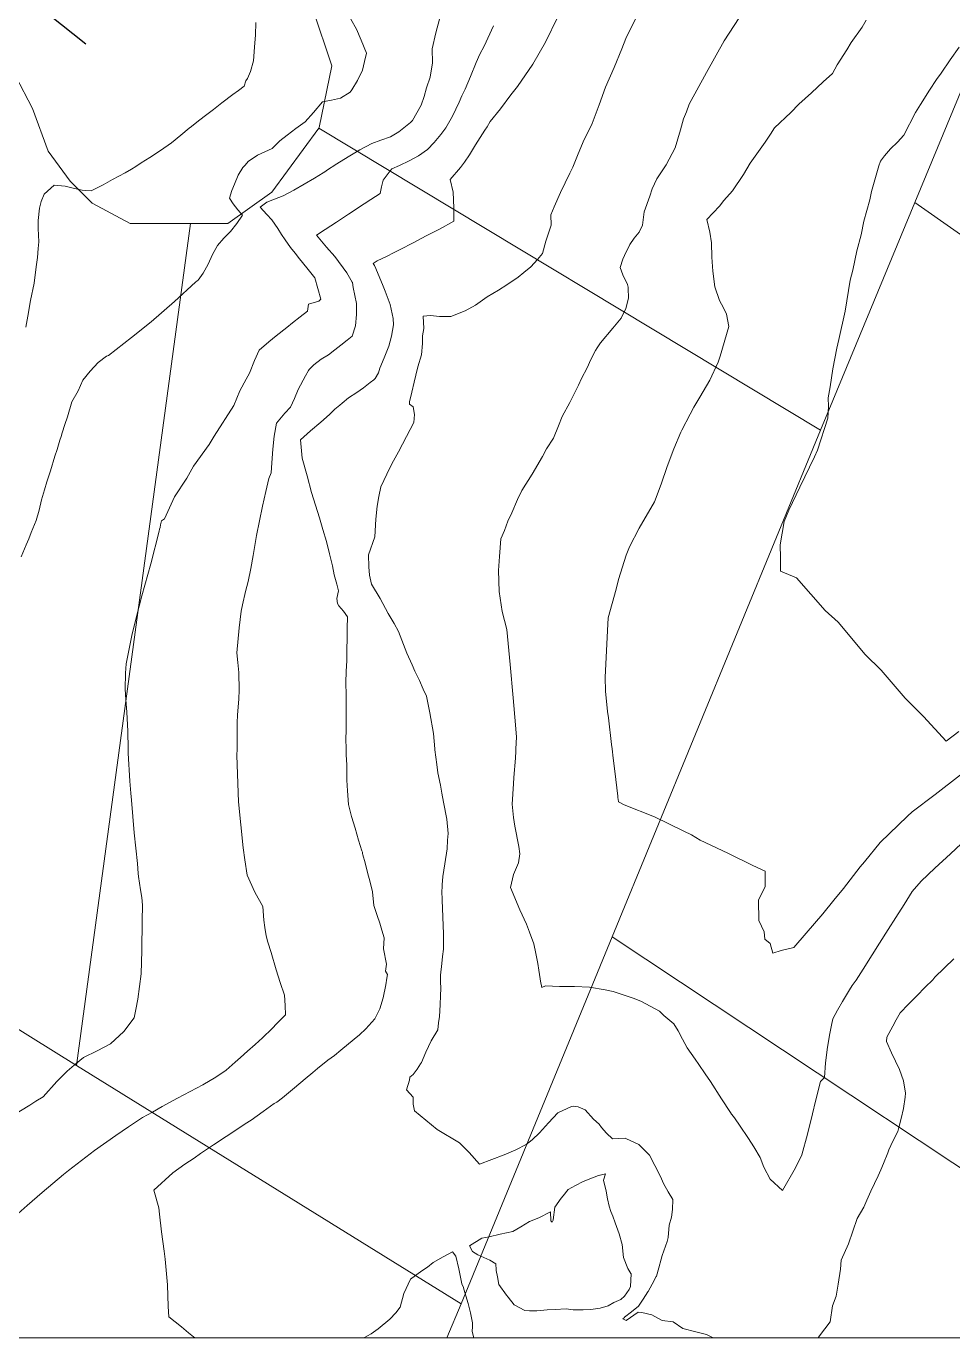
# Model space of a CAD drawing. Header units: inches. Extents: x 11351264 to 11356330, y 6702313 to 6706468.
# Drawn here: x 11353744 to 11354038, y 6702313.2 to 6702729.1 of the extents above; entities that cross this region are included whole.
import ezdxf

# ---------------------------------------------------------------- set-up
doc = ezdxf.new("R2010")
doc.units = ezdxf.units.IN
doc.header["$MEASUREMENT"] = 0
doc.layers.add('Shumate_Contours_clip1', color=7, linetype='Continuous', lineweight=0)
doc.layers.add('Shumate_Parcels_clip1', color=7, linetype='Continuous', lineweight=0)
doc.layers.add('Shumate_Streets_clip1', color=7, linetype='Continuous')

msp = doc.modelspace()

# ---------------------------------------------------------------- linework, layer by layer
at = {"layer": 'Shumate_Contours_clip1'}
for points, elevation in [([(11353912.64, 6702732.09), (11353908.79, 6702724.04), (11353904.78, 6702717.04), (11353899.93, 6702709.99), (11353897.8, 6702707.29), (11353894.54, 6702702.91), (11353891.25, 6702698.85), (11353890.29, 6702697.23), (11353889.53, 6702696.12), (11353886.53, 6702691.46), (11353884.62, 6702688.31), (11353883.04, 6702685.97), (11353881.86, 6702684.33), (11353878.57, 6702680.45), (11353879.46, 6702676.52), (11353879.71, 6702671.53), (11353879.65, 6702667.24), (11353875.18, 6702664.72), (11353870.9, 6702662.6), (11353866.84, 6702660.38), (11353862.7, 6702658.28), (11353860.58, 6702657.25), (11353858.53, 6702656.22), (11353855.37, 6702654.71), (11353854.09, 6702653.86), (11353854.51, 6702653.26), (11353854.96, 6702652.22), (11353856.21, 6702649.21), (11353857.04, 6702647.22), (11353857.94, 6702645.07), (11353859.52, 6702640.85), (11353860.48, 6702636.38), (11353860.52, 6702634.45), (11353859.91, 6702630.85), (11353859.04, 6702627.61), (11353857.6, 6702623.97), (11353856.22, 6702620.62), (11353855.78, 6702619.21), (11353854.69, 6702617.44), (11353854.36, 6702617), (11353853.18, 6702616.11), (11353850.99, 6702614.47), (11353848.94, 6702612.93), (11353846.31, 6702611.24), (11353844.24, 6702609.57), (11353843.5, 6702608.89), (11353841.97, 6702607.62), (11353840.29, 6702605.95), (11353837.55, 6702603.51), (11353834.21, 6702600.77), (11353831.09, 6702597.89), (11353831.53, 6702592.17), (11353833.2, 6702586.54), (11353834.56, 6702581.19), (11353837.03, 6702573.16), (11353838.13, 6702569.46), (11353839.28, 6702565.67), (11353840.23, 6702561.82), (11353841.16, 6702558.03), (11353841.72, 6702555.13), (11353842.55, 6702552.13), (11353843.07, 6702550.07), (11353842.59, 6702547.65), (11353842.79, 6702546.09), (11353843.21, 6702545.34), (11353844.71, 6702543.61), (11353845.97, 6702541.78), (11353845.99, 6702541.75), (11353845.95, 6702541.5), (11353845.88, 6702538.43), (11353845.81, 6702534.95), (11353845.79, 6702531.43), (11353845.74, 6702527.94), (11353845.58, 6702524.52), (11353845.46, 6702521.04), (11353845.5, 6702516.96), (11353845.52, 6702512.91), (11353845.49, 6702508.01), (11353845.5, 6702505.77), (11353845.47, 6702503.17), (11353845.53, 6702500), (11353845.57, 6702498.05), (11353845.71, 6702494.92), (11353845.76, 6702490.06), (11353845.99, 6702486.67), (11353846.3, 6702482.31), (11353847.24, 6702478.46), (11353848.38, 6702474.76), (11353849.46, 6702471.01), (11353850.52, 6702467.59), (11353850.67, 6702467.22), (11353850.71, 6702466.99), (11353850.75, 6702466.79), (11353850.85, 6702466.3), (11353851.52, 6702463.82), (11353852.33, 6702460.74), (11353853.13, 6702457.66), (11353853.93, 6702454.58), (11353854.33, 6702450.29), (11353855.32, 6702447.12), (11353856.17, 6702444.69), (11353856.85, 6702442.48), (11353857.61, 6702439.99), (11353857.38, 6702436.5), (11353858.28, 6702431.72), (11353858.02, 6702429.44), (11353858.66, 6702428.42), (11353858.44, 6702427.19), (11353858.15, 6702425.13), (11353857.32, 6702421.02), (11353856.17, 6702417.5), (11353854.59, 6702414.35), (11353851.73, 6702411.17), (11353849.77, 6702409.3), (11353848.09, 6702407.91), (11353843.87, 6702404.4), (11353841.83, 6702402.76), (11353839.76, 6702401.19), (11353836.47, 6702398.57), (11353835.71, 6702397.96), (11353834.99, 6702397.34), (11353832.58, 6702395.29), (11353829.19, 6702392.42), (11353825.35, 6702389.26), (11353823.51, 6702387.96), (11353822.73, 6702387.45), (11353819.19, 6702384.93), (11353815.4, 6702382.23), (11353813.52, 6702381.01), (11353811.49, 6702379.68), (11353807.44, 6702377.01), (11353803.4, 6702374.34), (11353799.36, 6702371.63), (11353797.35, 6702370.21), (11353794.38, 6702368.31), (11353790.59, 6702365.55), (11353784.54, 6702360.03), (11353786.1, 6702354.43), (11353786.28, 6702352.36), (11353786.93, 6702346.77), (11353787.79, 6702340.65), (11353788.11, 6702338.12), (11353788.91, 6702329.95), (11353789.12, 6702323.12), (11353789.25, 6702319.85), (11353793.25, 6702316.69), (11353795.57, 6702314.82), (11353797.14, 6702313.46), (11353797.51, 6702313.21)], 1396), ([(11353937.5, 6702731.77), (11353935.93, 6702728.66), (11353934.28, 6702725.25), (11353932.95, 6702721.93), (11353930.51, 6702716.03), (11353927.85, 6702709.81), (11353925.81, 6702704.17), (11353923.55, 6702698.21), (11353920.72, 6702692.46), (11353918.9, 6702688.15), (11353917.41, 6702684.43), (11353916.45, 6702682.54), (11353913.48, 6702676.37), (11353911.56, 6702671.78), (11353910.48, 6702669.28), (11353910.56, 6702666), (11353909.47, 6702662.82), (11353908.9, 6702660.9), (11353907.78, 6702657.02), (11353906.25, 6702655.08), (11353904.07, 6702652.75), (11353901.87, 6702651.05), (11353900.13, 6702649.51), (11353896.52, 6702647.09), (11353893.81, 6702645.35), (11353890.3, 6702643.28), (11353886.61, 6702640.68), (11353883.27, 6702638.81), (11353878.78, 6702637.05), (11353875.11, 6702637), (11353872.29, 6702637.32), (11353869.98, 6702637.14), (11353870.14, 6702633.22), (11353869.8, 6702630.92), (11353869.73, 6702628.54), (11353869.43, 6702624.93), (11353868.29, 6702621.1), (11353867.59, 6702618.47), (11353867.13, 6702616.23), (11353866.4, 6702613.08), (11353865.6, 6702610.02), (11353865.66, 6702609.3), (11353866.81, 6702608.44), (11353867.24, 6702605.95), (11353866.98, 6702603.49), (11353864.66, 6702599.03), (11353862.18, 6702594.18), (11353859.99, 6702590.35), (11353858.41, 6702587.08), (11353856.55, 6702583.05), (11353855.95, 6702580.01), (11353855.38, 6702576.91), (11353854.93, 6702572.81), (11353854.68, 6702567.19), (11353852.66, 6702561.47), (11353852.69, 6702557.71), (11353852.96, 6702555.03), (11353853.6, 6702552.19), (11353856.35, 6702547.58), (11353858.87, 6702542.83), (11353860.77, 6702539.68), (11353862.1, 6702537.17), (11353864.74, 6702530.28), (11353866.51, 6702526.64), (11353867.37, 6702524.58), (11353868.79, 6702521.65), (11353869.98, 6702518.84), (11353871.03, 6702516.66), (11353872.07, 6702511.42), (11353873.22, 6702504.78), (11353873.68, 6702500), (11353873.71, 6702499.6), (11353874.33, 6702495.03), (11353874.66, 6702492.31), (11353875.44, 6702488.46), (11353875.89, 6702485.94), (11353876.46, 6702483.09), (11353877.45, 6702477.7), (11353877.87, 6702473.13), (11353877.72, 6702470.98), (11353877.53, 6702468.25), (11353876.81, 6702463.53), (11353876.24, 6702459.53), (11353876.03, 6702456.81), (11353875.99, 6702455.97), (11353875.92, 6702454.96), (11353876.01, 6702452.02), (11353876.05, 6702449.38), (11353876.21, 6702446.73), (11353876.3, 6702443.82), (11353876.42, 6702441.43), (11353876.39, 6702436.42), (11353876.13, 6702434.12), (11353875.84, 6702431.88), (11353875.5, 6702428.17), (11353875.51, 6702426.16), (11353875.52, 6702423.99), (11353875.43, 6702421.76), (11353875.31, 6702418.75), (11353875.11, 6702415.08), (11353874.85, 6702413.1), (11353874.62, 6702410.85), (11353872.45, 6702407.41), (11353870.86, 6702403.75), (11353869.42, 6702400.52), (11353869.11, 6702400.1), (11353868.09, 6702398.36), (11353866.76, 6702396.7), (11353865.71, 6702395.82), (11353865.65, 6702394.95), (11353864.73, 6702391.87), (11353866.79, 6702389.53), (11353866.82, 6702387.29), (11353867.25, 6702385.16), (11353874.42, 6702379.28), (11353881.46, 6702375.02), (11353884.54, 6702371.91), (11353887.87, 6702368.25), (11353891.79, 6702369.71), (11353895.61, 6702371.21), (11353899.33, 6702372.79), (11353902.66, 6702374.51), (11353904.53, 6702376.02), (11353906.83, 6702378.16), (11353909.68, 6702381.41), (11353912.68, 6702384.54), (11353917.05, 6702386.51), (11353917.68, 6702386.68), (11353919.09, 6702386.47), (11353921.4, 6702385.47), (11353924.05, 6702382.53), (11353925.84, 6702380.94), (11353926.59, 6702379.9), (11353928.08, 6702378.13), (11353930.01, 6702376.25), (11353934.05, 6702376.47), (11353934.48, 6702376.34), (11353938.34, 6702374.55), (11353941.74, 6702371.15), (11353943.46, 6702367.8), (11353945.21, 6702364.38), (11353946.21, 6702362.09), (11353947.7, 6702359.5), (11353949.2, 6702357.01), (11353949.07, 6702353.92), (11353948.74, 6702351.41), (11353947.97, 6702348.87), (11353947.73, 6702345.02), (11353947.42, 6702343.75), (11353945.79, 6702339.31), (11353945.47, 6702338.19), (11353944.71, 6702335.34), (11353943.97, 6702332.8), (11353943.93, 6702332.6), (11353942.62, 6702330.19), (11353941.29, 6702327.85), (11353941.27, 6702327.8), (11353939.75, 6702325.5), (11353938.26, 6702323.26), (11353938.23, 6702323.23), (11353936.07, 6702321.48), (11353933.86, 6702319.7), (11353933.83, 6702319.68), (11353933.26, 6702319.27), (11353934.35, 6702318.71), (11353938.14, 6702321.38), (11353939.32, 6702321.24), (11353942.49, 6702320.5), (11353945.78, 6702318.66), (11353949.29, 6702318.32), (11353952.38, 6702316.14), (11353956.51, 6702315.05), (11353959.8, 6702314.22), (11353961.98, 6702313.21)], 1394), ([(11353970.23, 6702731.74), (11353965.42, 6702724.48), (11353959.87, 6702714.43), (11353954.3, 6702704.4), (11353953.51, 6702701.9), (11353952.6, 6702699.74), (11353951.63, 6702696.25), (11353949.91, 6702690.54), (11353947.03, 6702685.17), (11353944.1, 6702680.73), (11353942.62, 6702677.51), (11353941.83, 6702675.2), (11353940.05, 6702670.24), (11353939.54, 6702665.97), (11353938.44, 6702663.77), (11353936.94, 6702661.84), (11353935.54, 6702659.83), (11353935.5, 6702659.78), (11353934.41, 6702657.52), (11353933.33, 6702655.18), (11353932.5, 6702652.62), (11353933.33, 6702650.25), (11353934.77, 6702647.24), (11353935.04, 6702646.38), (11353935.02, 6702645.99), (11353935.06, 6702642.91), (11353934.25, 6702639.59), (11353932.81, 6702636.53), (11353930.12, 6702633.38), (11353926.2, 6702628.73), (11353925.2, 6702627.11), (11353924.66, 6702626.31), (11353923.2, 6702623.42), (11353921.99, 6702620.81), (11353920.17, 6702617.38), (11353919.2, 6702615.3), (11353918.34, 6702613.42), (11353916.44, 6702609.76), (11353914.08, 6702605.34), (11353912.85, 6702602.33), (11353911.27, 6702598.48), (11353909.14, 6702595.07), (11353907.79, 6702592.65), (11353904.56, 6702587.03), (11353901.29, 6702581.83), (11353899.89, 6702579), (11353898.07, 6702574.81), (11353896.78, 6702572.18), (11353895.81, 6702569.22), (11353894.65, 6702566.59), (11353894.18, 6702560.98), (11353893.82, 6702556.53), (11353894.06, 6702549.87), (11353895.03, 6702543.55), (11353896.46, 6702537.76), (11353897.57, 6702526.72), (11353898.52, 6702516.08), (11353899.27, 6702507.61), (11353899.62, 6702503.67), (11353899.38, 6702500), (11353899.32, 6702499.19), (11353899.23, 6702497), (11353898.75, 6702490.82), (11353898.62, 6702488.82), (11353898.15, 6702482.44), (11353898.62, 6702478.18), (11353899.04, 6702475.47), (11353900.32, 6702468.96), (11353900.59, 6702466.7), (11353900.19, 6702463.81), (11353898.64, 6702460.08), (11353897.65, 6702455.99), (11353900.58, 6702448.94), (11353902.75, 6702444.33), (11353903.68, 6702441.84), (11353905.08, 6702438.17), (11353905.74, 6702435.06), (11353906.3, 6702431.85), (11353906.62, 6702429.8), (11353907.12, 6702427.01), (11353907.18, 6702426.33), (11353907.61, 6702424.27), (11353908.8, 6702424.86), (11353913.17, 6702424.57), (11353917.92, 6702424.6), (11353922.77, 6702424.39), (11353927.73, 6702423.57), (11353930.26, 6702423.03), (11353936.91, 6702420.79), (11353939.19, 6702419.8), (11353944.89, 6702416.79), (11353946.36, 6702415.38), (11353949.48, 6702412.74), (11353950.9, 6702410.49), (11353952.28, 6702407.94), (11353953.68, 6702405.2), (11353956.24, 6702401.54), (11353957.45, 6702399.87), (11353959.4, 6702396.93), (11353961.07, 6702394.44), (11353964.62, 6702388.96), (11353967.44, 6702384.69), (11353967.79, 6702384.07), (11353968.36, 6702383.41), (11353968.93, 6702382.68), (11353970.3, 6702380.6), (11353973.19, 6702376.39), (11353974.87, 6702373.78), (11353976.87, 6702370.34), (11353978.02, 6702367.31), (11353980, 6702363.5), (11353983.96, 6702359.87), (11353988.04, 6702367.11), (11353990.09, 6702371.21), (11353991.92, 6702377.73), (11353993.43, 6702384.25), (11353994.45, 6702388.29), (11353996.06, 6702394.5), (11353997.24, 6702395.73), (11353997.64, 6702400.35), (11353998.21, 6702405.34), (11353998.97, 6702409.65), (11353999.5, 6702412.34), (11353999.91, 6702414.39), (11354001.44, 6702417.13), (11354003.03, 6702419.85), (11354005.21, 6702423.56), (11354006.08, 6702424.9), (11354007.35, 6702426.61), (11354009.52, 6702430.14), (11354012.44, 6702434.62), (11354014.7, 6702438.31), (11354017.52, 6702442.63), (11354019.87, 6702446.48), (11354022.58, 6702450.63), (11354025.04, 6702454.68), (11354027.98, 6702458), (11354032.32, 6702462.14), (11354037.3, 6702466.7), (11354040.65, 6702469.88)], 1392), ([(11353875.1, 6702731.36), (11353873.98, 6702727.01), (11353872.8, 6702721.97), (11353872.93, 6702717.49), (11353872.14, 6702712.9), (11353871.06, 6702709.51), (11353870.28, 6702706.84), (11353869.32, 6702704.03), (11353866.59, 6702699.17), (11353865.99, 6702698.61), (11353862.2, 6702695.56), (11353859.6, 6702693.97), (11353856.52, 6702693), (11353853.7, 6702691.92), (11353849.92, 6702689.87), (11353846.21, 6702687.72), (11353842.54, 6702685.51), (11353839.28, 6702683.32), (11353839.17, 6702683.19), (11353838.81, 6702682.96), (11353838.24, 6702682.61), (11353835.53, 6702680.96), (11353832.22, 6702679.01), (11353828.9, 6702677.15), (11353825.6, 6702675.34), (11353822.79, 6702674.3), (11353820.36, 6702673.26), (11353818.22, 6702671.76), (11353820.42, 6702669.41), (11353821.91, 6702667.7), (11353823.82, 6702664.94), (11353825.05, 6702663.09), (11353826.15, 6702661.36), (11353827.85, 6702658.96), (11353829.35, 6702657.09), (11353830.73, 6702655.38), (11353833.04, 6702652.51), (11353835.6, 6702649.33), (11353837.54, 6702642.59), (11353836.86, 6702641.91), (11353833.57, 6702640.98), (11353833.23, 6702638.78), (11353830.94, 6702636.97), (11353828.5, 6702635.03), (11353826.69, 6702633.6), (11353823.34, 6702630.92), (11353821, 6702629), (11353817.94, 6702626.34), (11353816.47, 6702623.06), (11353814.88, 6702619.06), (11353813.86, 6702617.21), (11353811.81, 6702613.47), (11353809.89, 6702608.8), (11353803.66, 6702599.14), (11353802.12, 6702596.48), (11353797.07, 6702589.55), (11353794.94, 6702585.8), (11353791.06, 6702579.84), (11353787.95, 6702572.87), (11353786.91, 6702572.22), (11353786.65, 6702570.94), (11353786.5, 6702570.19), (11353786.35, 6702569.63), (11353786.18, 6702569), (11353783.54, 6702558.65), (11353780.72, 6702548.49), (11353779.87, 6702545.24), (11353777.63, 6702536.38), (11353775.77, 6702526.95), (11353775.5, 6702523.96), (11353775.46, 6702518.93), (11353775.69, 6702515.62), (11353775.98, 6702511.56), (11353776.24, 6702505.55), (11353776.33, 6702500), (11353776.35, 6702498.61), (11353776.95, 6702489.66), (11353777.19, 6702485.92), (11353777.46, 6702483.67), (11353778.26, 6702473.36), (11353779.3, 6702463.61), (11353779.55, 6702460.47), (11353779.62, 6702459.44), (11353780.29, 6702455.25), (11353780.71, 6702452.82), (11353780.95, 6702450.39), (11353780.87, 6702445.38), (11353780.7, 6702436.06), (11353780.46, 6702428.59), (11353779.48, 6702420.58), (11353778.81, 6702417.35), (11353778.3, 6702414.64), (11353775.01, 6702410.35), (11353770.74, 6702406.45), (11353766.57, 6702404.23), (11353762.21, 6702402.05), (11353759.27, 6702399.64), (11353757.08, 6702397.75), (11353753.71, 6702394.46), (11353749.38, 6702389.58), (11353747.14, 6702388.24), (11353745.18, 6702386.97), (11353739.82, 6702383.65)], 1400), ([(11353892.28, 6702729.27), (11353889.32, 6702722.82), (11353887.92, 6702720.25), (11353886.81, 6702717.59), (11353884.97, 6702713.15), (11353883.34, 6702709.12), (11353882.28, 6702706.97), (11353881.4, 6702705.06), (11353880.29, 6702702.76), (11353879.24, 6702700.53), (11353877.12, 6702696.85), (11353875.6, 6702694.73), (11353873.47, 6702692.2), (11353871.35, 6702689.99), (11353868.49, 6702688.01), (11353865.49, 6702686.39), (11353862.44, 6702684.9), (11353859.99, 6702683.87), (11353859.46, 6702683.29), (11353857.25, 6702680.26), (11353856.71, 6702678.21), (11353856.31, 6702676.1), (11353853.32, 6702674.18), (11353851.22, 6702672.82), (11353846.23, 6702669.5), (11353842.44, 6702666.95), (11353838.9, 6702664.67), (11353836.16, 6702662.81), (11353839.31, 6702659.07), (11353841.94, 6702656.09), (11353845.8, 6702650.88), (11353847.45, 6702647.96), (11353847.54, 6702647.78), (11353847.8, 6702646.27), (11353848.84, 6702641.21), (11353848.84, 6702637.68), (11353848.49, 6702634.12), (11353847.46, 6702630.79), (11353845.85, 6702629.52), (11353843.81, 6702627.91), (11353841.94, 6702626.47), (11353839.9, 6702624.9), (11353837.59, 6702623.47), (11353835.33, 6702621.77), (11353833.85, 6702620.22), (11353833.56, 6702619.92), (11353832.65, 6702618.28), (11353830.27, 6702613.85), (11353829.16, 6702611.09), (11353827.92, 6702608.32), (11353826.11, 6702606.35), (11353823.4, 6702603.18), (11353822.72, 6702599.15), (11353822.24, 6702594.98), (11353821.93, 6702590.69), (11353821.7, 6702587.47), (11353820.96, 6702585.64), (11353820.01, 6702581.57), (11353819.02, 6702576.94), (11353818.02, 6702572.3), (11353817.11, 6702567.65), (11353816.47, 6702563.79), (11353816.04, 6702561.22), (11353815.32, 6702557.1), (11353814.4, 6702553.06), (11353813.6, 6702549.83), (11353812.62, 6702545.63), (11353812.26, 6702543.62), (11353811.61, 6702538.37), (11353810.9, 6702530.37), (11353811.17, 6702527.37), (11353811.53, 6702524.18), (11353811.61, 6702518.61), (11353811.45, 6702515.84), (11353811.11, 6702510.68), (11353810.97, 6702508.33), (11353810.92, 6702500), (11353810.9, 6702497.85), (11353811.42, 6702483.11), (11353812.89, 6702468.54), (11353813.37, 6702464.8), (11353814.17, 6702459.89), (11353816.52, 6702454.5), (11353819.05, 6702449.94), (11353819.41, 6702445.63), (11353819.7, 6702443.27), (11353820.14, 6702440.68), (11353820.69, 6702438.68), (11353821.7, 6702435.34), (11353823.34, 6702429.84), (11353824.62, 6702425.91), (11353825.94, 6702421.87), (11353826.15, 6702418.59), (11353826.25, 6702415.65), (11353824.3, 6702413.65), (11353821.29, 6702410.5), (11353819.78, 6702409.05), (11353818.95, 6702408.27), (11353816.62, 6702406.19), (11353814.25, 6702404.06), (11353812.04, 6702402.13), (11353810.28, 6702400.61), (11353807.51, 6702398.12), (11353804.19, 6702395.87), (11353800.09, 6702393.38), (11353792.08, 6702389.17), (11353787.21, 6702386.6), (11353784.05, 6702384.75), (11353780.94, 6702383.06), (11353776.5, 6702380.12), (11353772.45, 6702377.36), (11353765.72, 6702372.56), (11353757.45, 6702366.24), (11353755.82, 6702365.01), (11353749.07, 6702359.33), (11353744.39, 6702355.13), (11353740.53, 6702351.78)], 1398), ([(11353847.05, 6702731.36), (11353848.83, 6702728.19), (11353850.29, 6702724.7), (11353851.94, 6702720.57), (11353851.39, 6702717.89), (11353850.71, 6702715.19), (11353849.15, 6702711.87), (11353847.37, 6702708.96), (11353846.77, 6702708.22), (11353843.75, 6702706.28), (11353840.9, 6702705.67), (11353837.98, 6702705.07), (11353835.16, 6702701.78), (11353832.56, 6702698.76), (11353829.61, 6702696.7), (11353826.8, 6702694.58), (11353824.54, 6702692.75), (11353822.04, 6702690.27), (11353817.36, 6702688.17), (11353814.45, 6702686.2), (11353813.45, 6702685.07), (11353812.79, 6702684.27), (11353811.29, 6702681.9), (11353810.09, 6702679.05), (11353809.28, 6702676.98), (11353808.52, 6702674.62), (11353809.74, 6702672.78), (11353811.19, 6702670.91), (11353811.26, 6702670.82), (11353812.63, 6702669.13), (11353810.82, 6702666.52), (11353808.8, 6702664), (11353806.69, 6702661.87), (11353804.7, 6702659.6), (11353803.16, 6702656.69), (11353801.76, 6702653.66), (11353800.18, 6702650.78), (11353798.56, 6702648.6), (11353798.3, 6702648.41), (11353797.71, 6702647.96), (11353791.03, 6702641.78), (11353783.68, 6702635.39), (11353777.41, 6702630.37), (11353770.11, 6702624.72), (11353769.5, 6702624.51), (11353766.88, 6702622.48), (11353764.3, 6702619.76), (11353762.04, 6702616.84), (11353760.47, 6702613.47), (11353758.56, 6702609.98), (11353757.15, 6702605.28), (11353756.29, 6702602.8), (11353755.48, 6702600.11), (11353755.14, 6702599.05), (11353754.75, 6702597.82), (11353753.82, 6702594.84), (11353753.12, 6702592.73), (11353751.74, 6702588.15), (11353750.59, 6702584.64), (11353749.8, 6702582.11), (11353748.92, 6702578.88), (11353748.11, 6702575.64), (11353747.17, 6702572.41), (11353745.65, 6702568.54), (11353744.87, 6702566.57), (11353744.06, 6702564.68), (11353742.49, 6702560.82)], 1402), ([(11353816.93, 6702730.3), (11353816.74, 6702726.3), (11353816.47, 6702722.53), (11353816.28, 6702719.47), (11353816.1, 6702718.14), (11353815.19, 6702714.76), (11353814.23, 6702712.54), (11353813.75, 6702711.79), (11353813.18, 6702710.09), (11353811.38, 6702708.76), (11353809.59, 6702707.42), (11353806.11, 6702704.75), (11353803.47, 6702702.74), (11353801.37, 6702701.13), (11353798.73, 6702699.1), (11353796.42, 6702697.29), (11353795.7, 6702696.72), (11353793.06, 6702694.54), (11353790.13, 6702692.11), (11353786.65, 6702689.73), (11353783.22, 6702687.46), (11353780.52, 6702685.75), (11353778.77, 6702684.62), (11353777.43, 6702683.8), (11353775.43, 6702682.61), (11353773.4, 6702681.5), (11353771.44, 6702680.45), (11353768.45, 6702678.85), (11353764.67, 6702676.86), (11353762.94, 6702676.97), (11353761.83, 6702677.1), (11353759.37, 6702677.66), (11353756.4, 6702678.33), (11353752.95, 6702678.71), (11353749.71, 6702675.83), (11353748.76, 6702673.5), (11353748.28, 6702671.36), (11353747.85, 6702667.45), (11353747.85, 6702664.99), (11353748, 6702660.73), (11353747.82, 6702658.62), (11353747.58, 6702655.81), (11353747.34, 6702653.51), (11353747.03, 6702651.08), (11353746.52, 6702647.65), (11353745.43, 6702642.13), (11353744.58, 6702637.16), (11353743.95, 6702633.72)], 1404), ([(11354010.55, 6702730.97), (11354009.23, 6702728.84), (11354005.74, 6702723.96), (11354004.4, 6702721.61), (11354001.31, 6702716.84), (11353999.77, 6702714.07), (11353996.83, 6702711.51), (11353993.15, 6702707.97), (11353989.13, 6702704.38), (11353986.63, 6702701.73), (11353981.44, 6702696.91), (11353980.15, 6702694.86), (11353978.5, 6702692.36), (11353973.74, 6702685.64), (11353971.61, 6702682.04), (11353968.07, 6702676.92), (11353965.33, 6702673.83), (11353963.98, 6702672.02), (11353959.97, 6702667.78), (11353960.95, 6702663.74), (11353961.42, 6702660.42), (11353961.54, 6702655.83), (11353961.87, 6702651.46), (11353962.47, 6702646.48), (11353963.97, 6702642.14), (11353965.2, 6702639.79), (11353966.19, 6702637.81), (11353966.88, 6702633.92), (11353964.16, 6702624.48), (11353963.57, 6702622.54), (11353960.89, 6702616.86), (11353957.77, 6702611.49), (11353955.86, 6702608.3), (11353954.68, 6702606.1), (11353952, 6702600.97), (11353951.78, 6702600.57), (11353951.71, 6702600.4), (11353949.53, 6702595.09), (11353947.32, 6702589.48), (11353945.43, 6702583.9), (11353943.4, 6702578.29), (11353938.53, 6702569.97), (11353935.46, 6702564.05), (11353934.33, 6702561.4), (11353931.94, 6702553.68), (11353931.23, 6702550.55), (11353928.63, 6702541.46), (11353928.47, 6702537.44), (11353928.01, 6702528.97), (11353927.71, 6702522.66), (11353927.76, 6702518.24), (11353928.48, 6702511.79), (11353928.73, 6702509.79), (11353929.75, 6702501.33), (11353929.91, 6702500), (11353930.28, 6702496.96), (11353930.75, 6702492.88), (11353931.74, 6702484.97), (11353931.76, 6702484.44), (11353931.84, 6702484.02), (11353931.97, 6702483.16), (11353933.71, 6702482.23), (11353943.32, 6702478.38), (11353952.7, 6702473.82), (11353955.1, 6702472.66), (11353957.87, 6702471.05), (11353966.6, 6702466.84), (11353974.59, 6702462.93), (11353978.42, 6702461.14), (11353978.47, 6702456.33), (11353976.36, 6702451.98), (11353976.4, 6702445.55), (11353978.18, 6702441.89), (11353978.34, 6702439.64), (11353980.03, 6702438.27), (11353980.9, 6702435.21), (11353983.55, 6702436.02), (11353987.52, 6702437), (11353991.47, 6702441.55), (11353996.78, 6702447.65), (11354000.24, 6702452), (11354003.32, 6702455.63), (11354008.62, 6702462.54), (11354009.96, 6702464.16), (11354014.92, 6702470.22), (11354023.63, 6702478.59), (11354025.1, 6702480.01), (11354032.42, 6702485.53), (11354040.38, 6702491.67)], 1390), ([(11354039.99, 6702722.43), (11354037.1, 6702718.45), (11354034.28, 6702714.25), (11354032.76, 6702712.21), (11354030.54, 6702708.77), (11354027.72, 6702704.28), (11354026.18, 6702701.7), (11354022.4, 6702694.52), (11354020.48, 6702692.31), (11354018.24, 6702690.17), (11354016.29, 6702687.96), (11354015.02, 6702686.3), (11354014.49, 6702684.87), (11354012.18, 6702676.71), (11354011.61, 6702674), (11354009.76, 6702667.28), (11354008.86, 6702662.96), (11354007.51, 6702657.9), (11354006.24, 6702651.75), (11354005.41, 6702648.57), (11354003.79, 6702638.71), (11354001.82, 6702629.77), (11354001.24, 6702627.01), (11353999.91, 6702620.44), (11353999.05, 6702614.71), (11353998.46, 6702611.24), (11353998.54, 6702608.53), (11353998.37, 6702604.81), (11353995.09, 6702594.65), (11353994.13, 6702592.58), (11353989.41, 6702582.92), (11353985.96, 6702575.67), (11353984.52, 6702572.04), (11353983.26, 6702564.68), (11353983.27, 6702560.51), (11353983.31, 6702556.28), (11353988.42, 6702554.16), (11353997.53, 6702543.78), (11354001.64, 6702540.17), (11354010.23, 6702529.91), (11354015.22, 6702524.92), (11354022.88, 6702515.98), (11354028.64, 6702510.25), (11354035.83, 6702502.42), (11354039.92, 6702505.49)], 1388), ([(11353995.25, 6702313.21), (11353995.67, 6702313.78), (11353999.03, 6702318.27), (11353999.83, 6702323.38), (11354000.99, 6702326.41), (11354001.66, 6702330.25), (11354002.32, 6702334.99), (11354002.59, 6702337.78), (11354004.92, 6702342.99), (11354007.68, 6702351.08), (11354009.78, 6702354.59), (11354010.74, 6702356.85), (11354012.03, 6702359.69), (11354014.33, 6702364.55), (11354015.18, 6702366.5), (11354016, 6702368.46), (11354017.33, 6702371.85), (11354017.6, 6702372.48), (11354017.72, 6702372.77), (11354019, 6702375.52), (11354020.5, 6702378.66), (11354020.86, 6702379.85), (11354021.58, 6702382.78), (11354022.3, 6702385.87), (11354022.89, 6702389.47), (11354022.98, 6702390.73), (11354022.36, 6702394.66), (11354021.07, 6702398.25), (11354018.54, 6702403.59), (11354016.93, 6702407.18), (11354017.1, 6702408.5), (11354018.99, 6702412.05), (11354020.05, 6702414.04), (11354021.25, 6702416.25), (11354023.91, 6702418.95), (11354026.58, 6702421.64), (11354029.26, 6702424.34), (11354031.62, 6702426.68), (11354032.31, 6702427.56), (11354038.36, 6702433.42)], 1394), ([(11353851.19, 6702313.21), (11353853.43, 6702314.47), (11353855.67, 6702316.04), (11353859.41, 6702319.07), (11353861.27, 6702321.17), (11353862.72, 6702322.9), (11353863.78, 6702327.29), (11353865.97, 6702331.84), (11353869.49, 6702334.47), (11353871.29, 6702335.57), (11353873.11, 6702337.03), (11353876.36, 6702338.84), (11353879.32, 6702340.49), (11353880.38, 6702339.09), (11353881.32, 6702335.12), (11353882.19, 6702330.27), (11353882.81, 6702329.2), (11353882.91, 6702328.66), (11353884.25, 6702324.11), (11353884.99, 6702321.1), (11353885.58, 6702317.99), (11353885.57, 6702316.79), (11353885.49, 6702315.24), (11353886.01, 6702313.21)], 1396)]:
    msp.add_lwpolyline(points, dxfattribs=dict(at, elevation=elevation))
at = {"layer": 'Shumate_Contours_clip1', "elevation": 1396}
msp.add_lwpolyline([(11353884.71, 6702342.35), (11353888.61, 6702344.79), (11353890.88, 6702345.27), (11353894.34, 6702346.1), (11353898.4, 6702346.91), (11353900.92, 6702348.38), (11353903.72, 6702350.09), (11353906.68, 6702351.22), (11353910.32, 6702353.18), (11353910.44, 6702350.34), (11353910.94, 6702349.88), (11353911.19, 6702350.48), (11353911.21, 6702350.53), (11353911.24, 6702350.62), (11353911.76, 6702354.61), (11353913.73, 6702357.49), (11353914.35, 6702358.21), (11353916, 6702360.23), (11353918.3, 6702361.54), (11353920.7, 6702362.75), (11353924.19, 6702364.13), (11353925.59, 6702364.65), (11353925.96, 6702364.77), (11353926.15, 6702364.82), (11353927.82, 6702365.23), (11353927.15, 6702363.16), (11353928.01, 6702359.66), (11353928.49, 6702357.32), (11353928.98, 6702354.99), (11353929.53, 6702353.27), (11353930.14, 6702351.81), (11353930.85, 6702349.7), (11353932.1, 6702346.17), (11353933.1, 6702342.77), (11353933.54, 6702338.62), (11353934.86, 6702335.19), (11353935.89, 6702333.55), (11353935.99, 6702333.48), (11353935.72, 6702329.46), (11353935.3, 6702328.5), (11353933.88, 6702326.37), (11353932.65, 6702325.37), (11353930.43, 6702324.35), (11353928.62, 6702323.39), (11353926.13, 6702322.62), (11353923.2, 6702322.21), (11353920.75, 6702322.11), (11353917.56, 6702322.03), (11353915.33, 6702322.36), (11353911.89, 6702322.18), (11353909.28, 6702322.03), (11353906.06, 6702321.71), (11353903.67, 6702321.71), (11353902.22, 6702321.9), (11353898.81, 6702323.61), (11353896.92, 6702326.12), (11353896.42, 6702326.75), (11353893.93, 6702330.11), (11353893.5, 6702332.49), (11353893.16, 6702334.58), (11353893.16, 6702334.77), (11353893.05, 6702336.61), (11353891.08, 6702337.87), (11353887.34, 6702339.51), (11353885.62, 6702340.61)], close=True, dxfattribs=at)
at = {"layer": 'Shumate_Parcels_clip1'}
for points in [[(11354025.93, 6702673.18), (11353999.89, 6702610.38), (11353996, 6702601), (11353836.83, 6702696.76), (11353837, 6702697), (11353841, 6702716.5), (11353835, 6702734.5), (11354115, 6702888)], [(11353796.11, 6702666.5), (11353760, 6702399.5), (11353605, 6702496), (11353544, 6702474.5), (11353735.17, 6702723.69), (11353746, 6702703), (11353751, 6702689.5), (11353758, 6702680), (11353765, 6702673), (11353777, 6702666.5)], [(11353996, 6702601), (11353929.87, 6702440.32), (11353882, 6702324), (11353760, 6702399.5), (11353796.11, 6702666.5), (11353808, 6702666.5), (11353822, 6702676.5), (11353836.83, 6702696.76)], [(11354140.56, 6702313.21), (11354104.08, 6702328.34), (11354103.02, 6702325.55), (11353929.87, 6702440.32), (11353996, 6702601), (11353999.89, 6702610.38), (11354025.93, 6702673.18), (11354314.3, 6702471.18), (11354262.21, 6702313.21)], [(11353760, 6702399.5), (11353882, 6702324), (11353877.44, 6702313.21), (11353521.59, 6702313.21), (11353493, 6702340), (11353457, 6702339.5), (11353433.65, 6702313.21), (11353401.7, 6702313.21), (11353544, 6702474.5), (11353605, 6702496)], [(11354103.02, 6702325.55), (11354098.32, 6702313.21), (11353877.44, 6702313.21), (11353882, 6702324), (11353929.87, 6702440.32)]]:
    msp.add_lwpolyline(points, close=True, dxfattribs=at)
at = {"layer": 'Shumate_Streets_clip1', "color": 4}
msp.add_lwpolyline([(11353388, 6703018), (11353513, 6702916.5), (11353629, 6702830), (11353763, 6702723.5)], dxfattribs=at)

doc.saveas('drawing.dxf')
